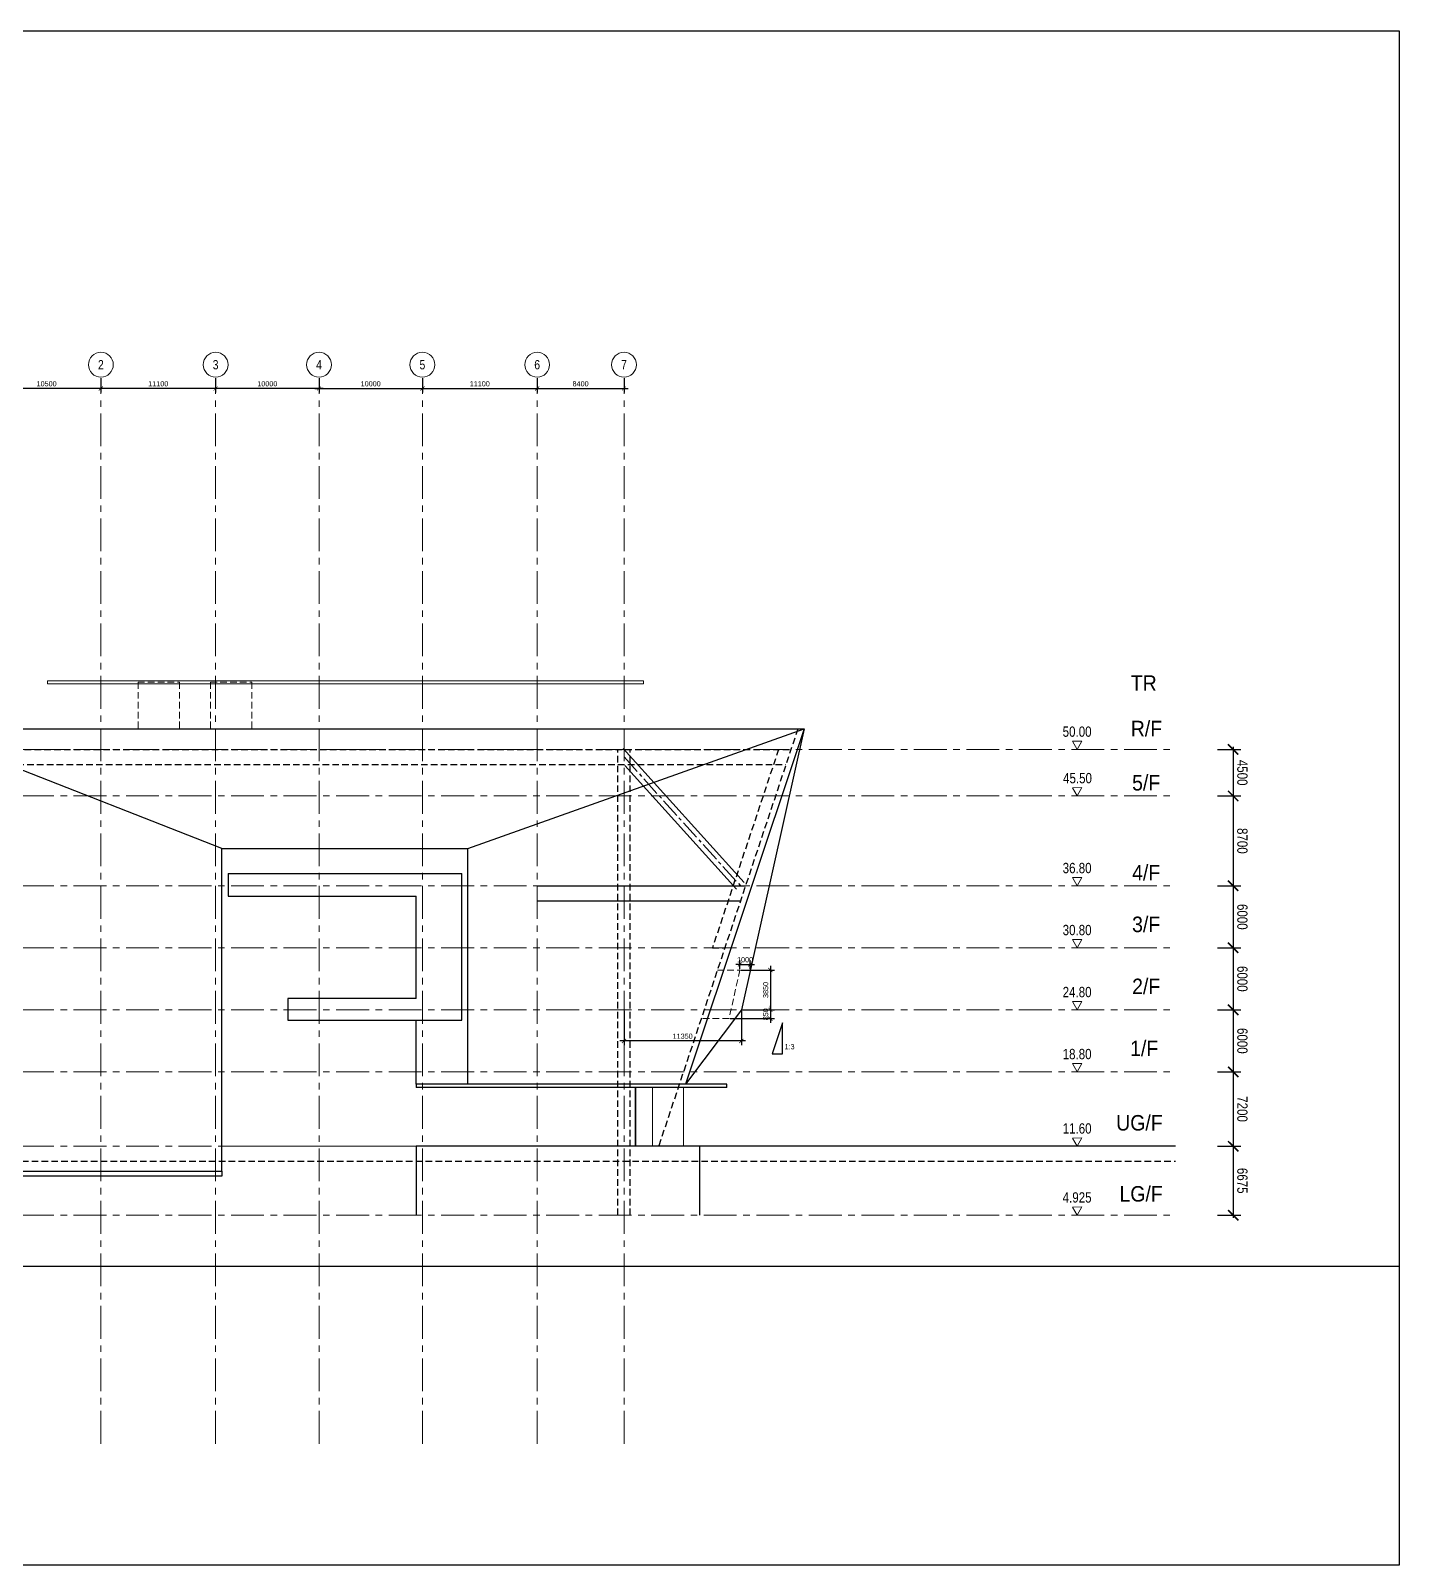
# Model space of a CAD drawing. Header units: millimetres. Extents: x 833576263 to 1668046980, y 817519639 to 1636103653.
# Drawn here: x 833987004 to 834119376, y 817519639 to 817668139 of the extents above; entities that cross this region are included whole.
import ezdxf
from ezdxf.enums import TextEntityAlignment as Align

# ---------------------------------------------------------------- set-up
doc = ezdxf.new("R2010")
doc.units = ezdxf.units.MM
doc.header["$LTSCALE"] = 100
doc.header["$MEASUREMENT"] = 0
for name, pattern in [('R_P_Grid$0$CENTER', [50.8, 31.75, -6.35, 6.35, -6.35]), ('R_P_Grid$0$CENTER2', [28.575, 19.05, -3.175, 3.175, -3.175]), ('R_P_Grid$0$HIDDEN', [9.525, 6.35, -3.175])]:
    doc.linetypes.add(name, pattern=pattern)
doc.layers.get('Defpoints').update_dxf_attribs({"color": 170})
for name, color, linetype in [('R_P_Grid$0$2-STRS-hidden', 8, 'Continuous'), ('R_P_Grid$0$4-LINE-trusses', 4, 'Continuous'), ('R_P_Grid$0$E-ELE2', 4, 'Continuous'), ('R_P_Grid$0$E-ELE4', 3, 'Continuous'), ('R_P_Grid$0$E-ELE6', 2, 'Continuous'), ('X-REF', 7, 'Continuous')]:
    doc.layers.add(name, color=color, linetype=linetype)
for name, color, linetype, lineweight in [('R_P_Grid$0$RDA0251', 1, 'R_P_Grid$0$CENTER', 18), ('R_P_Grid$0$RDA0311', 1, 'Continuous', 25), ('R_P_Grid$0$RDA0311-LG', 7, 'Continuous', 25), ('R_P_Grid$0$RDA0321', 7, 'Continuous', 18), ('R_P_Grid$0$RDA04013', 1, 'Continuous', 35), ('R_P_Grid$0$RDA2142', 1, 'Continuous', 18), ('R_P_Grid$0$RDA2301', 7, 'Continuous', 18), ('R_P_Grid$0$RDA2803S', 4, 'Continuous', 25)]:
    doc.layers.add(name, color=color, linetype=linetype, lineweight=lineweight)
doc.styles.add('R_P_Grid$0$ARIAL', font='arial.ttf', dxfattribs={"width": 0.8})
doc.styles.add('R_P_Grid$0$R_GRID', font='arial.ttf', dxfattribs={"width": 0.8})
doc.styles.add('R_P_Grid$0$Romans', font='arial.ttf', dxfattribs={"width": 0.8})
doc.dimstyles.new('R_P_Grid$0$GRID', dxfattribs={"dimscale": 200, "dimtxt": 2.5, "dimasz": 2, "dimexe": 2, "dimexo": 0.5, "dimgap": 1, "dimtad": 1, "dimdec": 0, "dimzin": 12, "dimdsep": 46, "dimtxsty": 'R_P_Grid$0$ARIAL', "dimblk": 'R_P_Grid$0$_ArchTick', "dimcen": 2, "dimdle": 2, "dimclrd": 256, "dimclre": 256, "dimclrt": 4, "dimadec": 3, "dimazin": 0, "dimtfac": 1, "dimtdec": 0, "dimtix": 1, "dimtmove": 2, "dimatfit": 3, "dimfxl": 1, "dimtolj": 1, "dimarcsym": 0})
doc.dimstyles.new('R_P_Grid$0$M_500MT', dxfattribs={"dimscale": 500, "dimtxt": 2, "dimasz": 2, "dimexe": 1.5, "dimexo": 1.5, "dimgap": 0.75, "dimtad": 1, "dimdec": 0, "dimrnd": 1e-07, "dimzin": 12, "dimdsep": 46, "dimtxsty": 'R_P_Grid$0$Romans', "dimblk": 'R_P_Grid$0$_ArchTick', "dimcen": 2, "dimdle": 0.5, "dimclrd": 7, "dimclre": 7, "dimclrt": 3, "dimaunit": 1, "dimadec": 8, "dimazin": 0, "dimtfac": 1, "dimtdec": 0, "dimtix": 1, "dimtmove": 2, "dimatfit": 3, "dimfxl": 3, "dimfxlon": 1, "dimtolj": 1, "dimarcsym": 0})

# ---------------------------------------------------------------- blocks, each defined once
blk = doc.blocks.new('R_P_Grid$0$_ArchTick')
at = {"color": 0, "linetype": 'ByBlock', "const_width": 0.15}
blk.add_lwpolyline([(-0.5, -0.5), (0.5, 0.5)], dxfattribs=at)
blk = doc.blocks.new('*D96')
at = {"layer": 'Defpoints', "color": 0, "transparency": 16777216}
for p in [(834097727, 817585390), (834097727, 817579390), (834103307, 817579390)]:
    blk.add_point(p, dxfattribs=at)
at = {"layer": 'R_P_Grid$0$RDA0311', "color": 7, "lineweight": -2, "transparency": 16777216}
for p, q in [((834101807, 817585390), (834104057, 817585390)), ((834103307, 817585640), (834103307, 817579140)), ((834101807, 817579390), (834104057, 817579390))]:
    blk.add_line(p, q, dxfattribs=at)
at = {"layer": 'R_P_Grid$0$RDA0311', "color": 7, "lineweight": -2, "transparency": 16777216, "xscale": 1000, "yscale": 1000, "zscale": 1000}
for p, rotation in [((834103307, 817585390), 90), ((834103307, 817579390), 270)]:
    blk.add_blockref('R_P_Grid$0$_ArchTick', p, dxfattribs=dict(at, rotation=rotation))
at = {"layer": 'R_P_Grid$0$RDA0311', "color": 3, "transparency": 16777216, "insert": (834104192, 817582390), "char_height": 1000, "attachment_point": 5, "rotation": 270, "style": 'R_P_Grid$0$Romans'}
blk.add_mtext('\\A1;6000', dxfattribs=at)
blk = doc.blocks.new('*D97')
at = {"layer": 'Defpoints', "color": 0, "transparency": 16777216}
for p in [(834097727, 817579390), (834097727, 817573390), (834103307, 817573390)]:
    blk.add_point(p, dxfattribs=at)
at = {"layer": 'R_P_Grid$0$RDA0311', "color": 7, "lineweight": -2, "transparency": 16777216}
for p, q in [((834101807, 817579390), (834104057, 817579390)), ((834103307, 817579640), (834103307, 817573140)), ((834101807, 817573390), (834104057, 817573390))]:
    blk.add_line(p, q, dxfattribs=at)
at = {"layer": 'R_P_Grid$0$RDA0311', "color": 7, "lineweight": -2, "transparency": 16777216, "xscale": 1000, "yscale": 1000, "zscale": 1000}
for p, rotation in [((834103307, 817579390), 90), ((834103307, 817573390), 270)]:
    blk.add_blockref('R_P_Grid$0$_ArchTick', p, dxfattribs=dict(at, rotation=rotation))
at = {"layer": 'R_P_Grid$0$RDA0311', "color": 3, "transparency": 16777216, "insert": (834104192, 817576390), "char_height": 1000, "attachment_point": 5, "rotation": 270, "style": 'R_P_Grid$0$Romans'}
blk.add_mtext('\\A1;6000', dxfattribs=at)
blk = doc.blocks.new('*D98')
at = {"layer": 'Defpoints', "color": 0, "transparency": 16777216}
for p in [(834097727, 817573390), (834097727, 817567390), (834103307, 817567390)]:
    blk.add_point(p, dxfattribs=at)
at = {"layer": 'R_P_Grid$0$RDA0311', "color": 7, "lineweight": -2, "transparency": 16777216}
for p, q in [((834101807, 817573390), (834104057, 817573390)), ((834103307, 817573640), (834103307, 817567140)), ((834101807, 817567390), (834104057, 817567390))]:
    blk.add_line(p, q, dxfattribs=at)
at = {"layer": 'R_P_Grid$0$RDA0311', "color": 7, "lineweight": -2, "transparency": 16777216, "xscale": 1000, "yscale": 1000, "zscale": 1000}
for p, rotation in [((834103307, 817573390), 90), ((834103307, 817567390), 270)]:
    blk.add_blockref('R_P_Grid$0$_ArchTick', p, dxfattribs=dict(at, rotation=rotation))
at = {"layer": 'R_P_Grid$0$RDA0311', "color": 3, "transparency": 16777216, "insert": (834104192, 817570390), "char_height": 1000, "attachment_point": 5, "rotation": 270, "style": 'R_P_Grid$0$Romans'}
blk.add_mtext('\\A1;6000', dxfattribs=at)
blk = doc.blocks.new('*D99')
at = {"layer": 'Defpoints', "color": 0, "transparency": 16777216}
for p in [(834097727, 817567390), (834097727, 817560190), (834103307, 817560190)]:
    blk.add_point(p, dxfattribs=at)
at = {"layer": 'R_P_Grid$0$RDA0311', "color": 7, "lineweight": -2, "transparency": 16777216}
for p, q in [((834101807, 817567390), (834104057, 817567390)), ((834103307, 817567640), (834103307, 817559940)), ((834101807, 817560190), (834104057, 817560190))]:
    blk.add_line(p, q, dxfattribs=at)
at = {"layer": 'R_P_Grid$0$RDA0311', "color": 7, "lineweight": -2, "transparency": 16777216, "xscale": 1000, "yscale": 1000, "zscale": 1000}
for p, rotation in [((834103307, 817567390), 90), ((834103307, 817560190), 270)]:
    blk.add_blockref('R_P_Grid$0$_ArchTick', p, dxfattribs=dict(at, rotation=rotation))
at = {"layer": 'R_P_Grid$0$RDA0311', "color": 3, "transparency": 16777216, "insert": (834104192, 817563790), "char_height": 1000, "attachment_point": 5, "rotation": 270, "style": 'R_P_Grid$0$Romans'}
blk.add_mtext('\\A1;7200', dxfattribs=at)
blk = doc.blocks.new('*D100')
at = {"layer": 'Defpoints', "color": 0, "transparency": 16777216}
for p in [(834097727, 817560190), (834097727, 817553515), (834103307, 817553515)]:
    blk.add_point(p, dxfattribs=at)
at = {"layer": 'R_P_Grid$0$RDA0311', "color": 7, "lineweight": -2, "transparency": 16777216}
for p, q in [((834101807, 817560190), (834104057, 817560190)), ((834103307, 817560440), (834103307, 817553265)), ((834101807, 817553515), (834104057, 817553515))]:
    blk.add_line(p, q, dxfattribs=at)
at = {"layer": 'R_P_Grid$0$RDA0311', "color": 7, "lineweight": -2, "transparency": 16777216, "xscale": 1000, "yscale": 1000, "zscale": 1000}
for p, rotation in [((834103307, 817560190), 90), ((834103307, 817553515), 270)]:
    blk.add_blockref('R_P_Grid$0$_ArchTick', p, dxfattribs=dict(at, rotation=rotation))
at = {"layer": 'R_P_Grid$0$RDA0311', "color": 3, "transparency": 16777216, "insert": (834104192, 817556853), "char_height": 1000, "attachment_point": 5, "rotation": 270, "style": 'R_P_Grid$0$Romans'}
blk.add_mtext('\\A1;6675', dxfattribs=at)
blk = doc.blocks.new('R_P_Grid$0$LMark-SFL-2')
blk.add_lwpolyline([(-0.92, 1.6), (0, 0), (0.92, 1.59)], close=True)
at = {"color": 7, "style": 'R_P_Grid$0$Romans', "width": 0.8}
blk.add_attdef('SFL', text='', height=2, dxfattribs=at).set_placement((0, 1.85), align=Align.BOTTOM_CENTER)
blk = doc.blocks.new('*D65')
at = {"layer": 'Defpoints', "color": 0, "transparency": 16777216}
for p in [(834097727, 817598590), (834097727, 817594090), (834103307, 817594090)]:
    blk.add_point(p, dxfattribs=at)
at = {"layer": 'R_P_Grid$0$RDA0311', "color": 7, "lineweight": -2, "transparency": 16777216}
for p, q in [((834101807, 817598590), (834104057, 817598590)), ((834103307, 817598840), (834103307, 817593840)), ((834101807, 817594090), (834104057, 817594090))]:
    blk.add_line(p, q, dxfattribs=at)
at = {"layer": 'R_P_Grid$0$RDA0311', "color": 7, "lineweight": -2, "transparency": 16777216, "xscale": 1000, "yscale": 1000, "zscale": 1000}
for p, rotation in [((834103307, 817598590), 90), ((834103307, 817594090), 270)]:
    blk.add_blockref('R_P_Grid$0$_ArchTick', p, dxfattribs=dict(at, rotation=rotation))
at = {"layer": 'R_P_Grid$0$RDA0311', "color": 3, "transparency": 16777216, "insert": (834104192, 817596340), "char_height": 1000, "attachment_point": 5, "rotation": 270, "style": 'R_P_Grid$0$Romans'}
blk.add_mtext('\\A1;4500', dxfattribs=at)
blk = doc.blocks.new('*D66')
at = {"layer": 'Defpoints', "color": 0, "transparency": 16777216}
for p in [(834097727, 817594090), (834097727, 817585390), (834103307, 817585390)]:
    blk.add_point(p, dxfattribs=at)
at = {"layer": 'R_P_Grid$0$RDA0311', "color": 7, "lineweight": -2, "transparency": 16777216}
for p, q in [((834101807, 817594090), (834104057, 817594090)), ((834103307, 817594340), (834103307, 817585140)), ((834101807, 817585390), (834104057, 817585390))]:
    blk.add_line(p, q, dxfattribs=at)
at = {"layer": 'R_P_Grid$0$RDA0311', "color": 7, "lineweight": -2, "transparency": 16777216, "xscale": 1000, "yscale": 1000, "zscale": 1000}
for p, rotation in [((834103307, 817594090), 90), ((834103307, 817585390), 270)]:
    blk.add_blockref('R_P_Grid$0$_ArchTick', p, dxfattribs=dict(at, rotation=rotation))
at = {"layer": 'R_P_Grid$0$RDA0311', "color": 3, "transparency": 16777216, "insert": (834104192, 817589740), "char_height": 1000, "attachment_point": 5, "rotation": 270, "style": 'R_P_Grid$0$Romans'}
blk.add_mtext('\\A1;8700', dxfattribs=at)
blk = doc.blocks.new('R_P_Grid$0$mark-1')
at = {"linetype": 'Continuous'}
blk.add_circle((0, 0), 4, dxfattribs=at)
at = {"color": 3, "style": 'R_P_Grid$0$R_GRID', "width": 0.8}
blk.add_attdef('GRID', text='', height=3, dxfattribs=at).set_placement((0, 0), align=Align.MIDDLE_CENTER)
blk = doc.blocks.new('*D67')
at = {"layer": 'Defpoints', "color": 0, "linetype": 'Continuous', "transparency": 16777216}
for p in [(834004890, 817634616), (834014890, 817634616), (834004890, 817633516)]:
    blk.add_point(p, dxfattribs=at)
at = {"layer": 'R_P_Grid$0$RDA0311', "linetype": 'Continuous', "lineweight": -2, "transparency": 16777216}
for p, q in [((834004890, 817634516), (834004890, 817633116)), ((834014890, 817634516), (834014890, 817633116)), ((834015290, 817633516), (834004490, 817633516))]:
    blk.add_line(p, q, dxfattribs=at)
at = {"layer": 'R_P_Grid$0$RDA0311', "linetype": 'Continuous', "lineweight": -2, "transparency": 16777216, "xscale": 400, "yscale": 400, "zscale": 400, "rotation": 180}
blk.add_blockref('R_P_Grid$0$_ArchTick', (834004890, 817633516), dxfattribs=at)
at = {"layer": 'R_P_Grid$0$RDA0311', "linetype": 'Continuous', "lineweight": -2, "transparency": 16777216, "xscale": 400, "yscale": 400, "zscale": 400}
blk.add_blockref('R_P_Grid$0$_ArchTick', (834014890, 817633516), dxfattribs=at)
at = {"layer": 'R_P_Grid$0$RDA0311', "color": 4, "linetype": 'Continuous', "transparency": 16777216, "insert": (834009890, 817633971), "char_height": 500, "attachment_point": 5, "style": 'R_P_Grid$0$ARIAL'}
blk.add_mtext('\\A1;10000', dxfattribs=at)
blk = doc.blocks.new('*D68')
at = {"layer": 'Defpoints', "color": 0, "linetype": 'Continuous', "transparency": 16777216}
for p in [(834014890, 817634616), (834024890, 817634616), (834024890, 817633516)]:
    blk.add_point(p, dxfattribs=at)
at = {"layer": 'R_P_Grid$0$RDA0311', "linetype": 'Continuous', "lineweight": -2, "transparency": 16777216}
for p, q in [((834014890, 817634516), (834014890, 817633116)), ((834024890, 817634516), (834024890, 817633116)), ((834014490, 817633516), (834025290, 817633516))]:
    blk.add_line(p, q, dxfattribs=at)
at = {"layer": 'R_P_Grid$0$RDA0311', "linetype": 'Continuous', "lineweight": -2, "transparency": 16777216, "xscale": 400, "yscale": 400, "zscale": 400, "rotation": 180}
blk.add_blockref('R_P_Grid$0$_ArchTick', (834014890, 817633516), dxfattribs=at)
at = {"layer": 'R_P_Grid$0$RDA0311', "linetype": 'Continuous', "lineweight": -2, "transparency": 16777216, "xscale": 400, "yscale": 400, "zscale": 400}
blk.add_blockref('R_P_Grid$0$_ArchTick', (834024890, 817633516), dxfattribs=at)
at = {"layer": 'R_P_Grid$0$RDA0311', "color": 4, "linetype": 'Continuous', "transparency": 16777216, "insert": (834019890, 817633971), "char_height": 500, "attachment_point": 5, "style": 'R_P_Grid$0$ARIAL'}
blk.add_mtext('\\A1;10000', dxfattribs=at)
blk = doc.blocks.new('*D69')
at = {"layer": 'Defpoints', "color": 0, "linetype": 'Continuous', "transparency": 16777216}
for p in [(833993790, 817634616), (834004890, 817634616), (833993790, 817633516)]:
    blk.add_point(p, dxfattribs=at)
at = {"layer": 'R_P_Grid$0$RDA0311', "linetype": 'Continuous', "lineweight": -2, "transparency": 16777216}
for p, q in [((833993790, 817634516), (833993790, 817633116)), ((834004890, 817634516), (834004890, 817633116)), ((834005290, 817633516), (833993390, 817633516))]:
    blk.add_line(p, q, dxfattribs=at)
at = {"layer": 'R_P_Grid$0$RDA0311', "linetype": 'Continuous', "lineweight": -2, "transparency": 16777216, "xscale": 400, "yscale": 400, "zscale": 400, "rotation": 180}
blk.add_blockref('R_P_Grid$0$_ArchTick', (833993790, 817633516), dxfattribs=at)
at = {"layer": 'R_P_Grid$0$RDA0311', "linetype": 'Continuous', "lineweight": -2, "transparency": 16777216, "xscale": 400, "yscale": 400, "zscale": 400}
blk.add_blockref('R_P_Grid$0$_ArchTick', (834004890, 817633516), dxfattribs=at)
at = {"layer": 'R_P_Grid$0$RDA0311', "color": 4, "linetype": 'Continuous', "transparency": 16777216, "insert": (833999340, 817633971), "char_height": 500, "attachment_point": 5, "style": 'R_P_Grid$0$ARIAL'}
blk.add_mtext('\\A1;11100', dxfattribs=at)
blk = doc.blocks.new('*D70')
at = {"layer": 'Defpoints', "color": 0, "linetype": 'Continuous', "transparency": 16777216}
for p in [(834024890, 817634616), (834035990, 817634616), (834035990, 817633516)]:
    blk.add_point(p, dxfattribs=at)
at = {"layer": 'R_P_Grid$0$RDA0311', "linetype": 'Continuous', "lineweight": -2, "transparency": 16777216}
for p, q in [((834024890, 817634516), (834024890, 817633116)), ((834035990, 817634516), (834035990, 817633116)), ((834024490, 817633516), (834036390, 817633516))]:
    blk.add_line(p, q, dxfattribs=at)
at = {"layer": 'R_P_Grid$0$RDA0311', "linetype": 'Continuous', "lineweight": -2, "transparency": 16777216, "xscale": 400, "yscale": 400, "zscale": 400, "rotation": 180}
blk.add_blockref('R_P_Grid$0$_ArchTick', (834024890, 817633516), dxfattribs=at)
at = {"layer": 'R_P_Grid$0$RDA0311', "linetype": 'Continuous', "lineweight": -2, "transparency": 16777216, "xscale": 400, "yscale": 400, "zscale": 400}
blk.add_blockref('R_P_Grid$0$_ArchTick', (834035990, 817633516), dxfattribs=at)
at = {"layer": 'R_P_Grid$0$RDA0311', "color": 4, "linetype": 'Continuous', "transparency": 16777216, "insert": (834030440, 817633971), "char_height": 500, "attachment_point": 5, "style": 'R_P_Grid$0$ARIAL'}
blk.add_mtext('\\A1;11100', dxfattribs=at)
blk = doc.blocks.new('*D71')
at = {"layer": 'Defpoints', "color": 0, "linetype": 'Continuous', "transparency": 16777216}
for p in [(834035990, 817634516), (834044390, 817634616), (834044390, 817633516)]:
    blk.add_point(p, dxfattribs=at)
at = {"layer": 'R_P_Grid$0$RDA0311', "linetype": 'Continuous', "lineweight": -2, "transparency": 16777216}
for p, q in [((834035990, 817634416), (834035990, 817633116)), ((834044390, 817634516), (834044390, 817633116)), ((834035590, 817633516), (834044790, 817633516))]:
    blk.add_line(p, q, dxfattribs=at)
at = {"layer": 'R_P_Grid$0$RDA0311', "linetype": 'Continuous', "lineweight": -2, "transparency": 16777216, "xscale": 400, "yscale": 400, "zscale": 400, "rotation": 180}
blk.add_blockref('R_P_Grid$0$_ArchTick', (834035990, 817633516), dxfattribs=at)
at = {"layer": 'R_P_Grid$0$RDA0311', "linetype": 'Continuous', "lineweight": -2, "transparency": 16777216, "xscale": 400, "yscale": 400, "zscale": 400}
blk.add_blockref('R_P_Grid$0$_ArchTick', (834044390, 817633516), dxfattribs=at)
at = {"layer": 'R_P_Grid$0$RDA0311', "color": 4, "linetype": 'Continuous', "transparency": 16777216, "insert": (834040190, 817633971), "char_height": 500, "attachment_point": 5, "style": 'R_P_Grid$0$ARIAL'}
blk.add_mtext('\\A1;8400', dxfattribs=at)
blk = doc.blocks.new('*D72')
at = {"layer": 'Defpoints', "color": 0, "linetype": 'Continuous', "transparency": 16777216}
for p in [(833983290, 817634616), (833993790, 817634616), (833983290, 817633516)]:
    blk.add_point(p, dxfattribs=at)
at = {"layer": 'R_P_Grid$0$RDA0311', "linetype": 'Continuous', "lineweight": -2, "transparency": 16777216}
for p, q in [((833983290, 817634516), (833983290, 817633116)), ((833993790, 817634516), (833993790, 817633116)), ((833994190, 817633516), (833982890, 817633516))]:
    blk.add_line(p, q, dxfattribs=at)
at = {"layer": 'R_P_Grid$0$RDA0311', "linetype": 'Continuous', "lineweight": -2, "transparency": 16777216, "xscale": 400, "yscale": 400, "zscale": 400, "rotation": 180}
blk.add_blockref('R_P_Grid$0$_ArchTick', (833983290, 817633516), dxfattribs=at)
at = {"layer": 'R_P_Grid$0$RDA0311', "linetype": 'Continuous', "lineweight": -2, "transparency": 16777216, "xscale": 400, "yscale": 400, "zscale": 400}
blk.add_blockref('R_P_Grid$0$_ArchTick', (833993790, 817633516), dxfattribs=at)
at = {"layer": 'R_P_Grid$0$RDA0311', "color": 4, "linetype": 'Continuous', "transparency": 16777216, "insert": (833988540, 817633971), "char_height": 500, "attachment_point": 5, "style": 'R_P_Grid$0$ARIAL'}
blk.add_mtext('\\A1;10500', dxfattribs=at)
blk = doc.blocks.new('*D181')
at = {"layer": 'Defpoints', "color": 0, "transparency": 16777216}
for p in [(834055599, 817577240), (834055740, 817573390), (834058546, 817573390)]:
    blk.add_point(p, dxfattribs=at)
at = {"layer": 'R_P_Grid$0$RDA0311-LG', "lineweight": -2, "transparency": 16777216}
for p, q in [((834055699, 817577240), (834058946, 817577240)), ((834058546, 817577640), (834058546, 817572990)), ((834055840, 817573390), (834058946, 817573390))]:
    blk.add_line(p, q, dxfattribs=at)
at = {"layer": 'R_P_Grid$0$RDA0311-LG', "lineweight": -2, "transparency": 16777216, "xscale": 400, "yscale": 400, "zscale": 400}
for p, rotation in [((834058546, 817577240), 90), ((834058546, 817573390), 270)]:
    blk.add_blockref('R_P_Grid$0$_ArchTick', p, dxfattribs=dict(at, rotation=rotation))
at = {"layer": 'R_P_Grid$0$RDA0311-LG', "color": 4, "transparency": 16777216, "insert": (834058091, 817575315), "char_height": 500, "attachment_point": 5, "rotation": 90, "style": 'R_P_Grid$0$ARIAL'}
blk.add_mtext('\\A1;3850', dxfattribs=at)
blk = doc.blocks.new('*D182')
at = {"layer": 'Defpoints', "color": 0, "transparency": 16777216}
for p in [(834055599, 817577240), (834056599, 817577784), (834056599, 817577240)]:
    blk.add_point(p, dxfattribs=at)
at = {"layer": 'R_P_Grid$0$RDA0311-LG', "lineweight": -2, "transparency": 16777216}
for p, q in [((834055599, 817577784), (834055199, 817577784)), ((834055599, 817577340), (834055599, 817578184)), ((834055599, 817577784), (834056599, 817577784)), ((834056599, 817577340), (834056599, 817578184)), ((834056599, 817577784), (834056999, 817577784))]:
    blk.add_line(p, q, dxfattribs=at)
at = {"layer": 'R_P_Grid$0$RDA0311-LG', "lineweight": -2, "transparency": 16777216, "xscale": 400, "yscale": 400, "zscale": 400}
blk.add_blockref('R_P_Grid$0$_ArchTick', (834055599, 817577784), dxfattribs=at)
at = {"layer": 'R_P_Grid$0$RDA0311-LG', "lineweight": -2, "transparency": 16777216, "xscale": 400, "yscale": 400, "zscale": 400, "rotation": 180}
blk.add_blockref('R_P_Grid$0$_ArchTick', (834056599, 817577784), dxfattribs=at)
at = {"layer": 'R_P_Grid$0$RDA0311-LG', "color": 4, "transparency": 16777216, "insert": (834056099, 817578239), "char_height": 500, "attachment_point": 5, "style": 'R_P_Grid$0$ARIAL'}
blk.add_mtext('\\A1;1000', dxfattribs=at)
blk = doc.blocks.new('*D183')
at = {"layer": 'Defpoints', "color": 0, "transparency": 16777216}
for p in [(834055740, 817573390), (834054550, 817572540), (834058546, 817572540)]:
    blk.add_point(p, dxfattribs=at)
at = {"layer": 'R_P_Grid$0$RDA0311-LG', "lineweight": -2, "transparency": 16777216}
for p, q in [((834055840, 817573390), (834058946, 817573390)), ((834058546, 817573390), (834058546, 817573790)), ((834058546, 817573390), (834058546, 817572540)), ((834054650, 817572540), (834058946, 817572540)), ((834058546, 817572540), (834058546, 817572140))]:
    blk.add_line(p, q, dxfattribs=at)
at = {"layer": 'R_P_Grid$0$RDA0311-LG', "lineweight": -2, "transparency": 16777216, "xscale": 400, "yscale": 400, "zscale": 400}
for p, rotation in [((834058546, 817573390), 270), ((834058546, 817572540), 90)]:
    blk.add_blockref('R_P_Grid$0$_ArchTick', p, dxfattribs=dict(at, rotation=rotation))
at = {"layer": 'R_P_Grid$0$RDA0311-LG', "color": 4, "transparency": 16777216, "insert": (834058091, 817572965), "char_height": 500, "attachment_point": 5, "rotation": 90, "style": 'R_P_Grid$0$ARIAL'}
blk.add_mtext('\\A1;850', dxfattribs=at)
blk = doc.blocks.new('*D184')
at = {"layer": 'Defpoints', "color": 0, "transparency": 16777216}
for p in [(834044390, 817573390), (834055740, 817573390), (834044390, 817570379)]:
    blk.add_point(p, dxfattribs=at)
at = {"layer": 'R_P_Grid$0$RDA0311-LG', "lineweight": -2, "transparency": 16777216}
for p, q in [((834044390, 817573290), (834044390, 817569979)), ((834055740, 817573290), (834055740, 817569979)), ((834056140, 817570379), (834043990, 817570379))]:
    blk.add_line(p, q, dxfattribs=at)
at = {"layer": 'R_P_Grid$0$RDA0311-LG', "lineweight": -2, "transparency": 16777216, "xscale": 400, "yscale": 400, "zscale": 400, "rotation": 180}
blk.add_blockref('R_P_Grid$0$_ArchTick', (834044390, 817570379), dxfattribs=at)
at = {"layer": 'R_P_Grid$0$RDA0311-LG', "lineweight": -2, "transparency": 16777216, "xscale": 400, "yscale": 400, "zscale": 400}
blk.add_blockref('R_P_Grid$0$_ArchTick', (834055740, 817570379), dxfattribs=at)
at = {"layer": 'R_P_Grid$0$RDA0311-LG', "color": 4, "transparency": 16777216, "insert": (834050065, 817570834), "char_height": 500, "attachment_point": 5, "style": 'R_P_Grid$0$ARIAL'}
blk.add_mtext('\\A1;11350', dxfattribs=at)
blk = doc.blocks.new('R_P_Grid')
for p, q in [((834059731.8, 817572138.4), (834058731.8, 817569138.4)), ((834059731.8, 817569138.4), (834059731.8, 817572138.4)), ((834058731.8, 817569138.4), (834059731.8, 817569138.4))]:
    blk.add_line(p, q)
blk.add_lwpolyline([(833909375.8, 817668139.3), (834119375.8, 817668139.3), (834119375.8, 817519639.3), (833909375.8, 817519639.3)], close=True)
at = {"layer": 'Defpoints'}
blk.add_line((833909375.8, 817548590.5), (834119375.8, 817548590.5), dxfattribs=at)
at = {"layer": 'R_P_Grid$0$2-STRS-hidden', "linetype": 'R_P_Grid$0$HIDDEN'}
for p, q in [((834061206.7, 817600590.5), (834047740, 817560190.5)), ((833976890, 817598590.5), (834060540, 817598590.5)), ((834043790, 817553515.5), (834043790, 817598590.5)), ((834044990, 817553515.5), (834044990, 817598590.5)), ((834059340, 817598590.5), (834052940, 817579390.5)), ((833977131.7, 817597140.5), (834060056.7, 817597140.5)), ((834052940, 817579390.5), (834054140, 817579390.5)), ((833983290, 817558740.5), (834097726.7, 817558740.5))]:
    blk.add_line(p, q, dxfattribs=at)
at = {"layer": 'R_P_Grid$0$4-LINE-trusses'}
for p, q in [((834044321, 817598688.4), (834056014.2, 817585725.4)), ((834044459, 817597042.5), (834055271.7, 817585055.6)), ((834035990, 817585390.5), (834056140, 817585390.5)), ((834035990, 817583940.5), (834055656.7, 817583940.5))]:
    blk.add_line(p, q, dxfattribs=at)
at = {"layer": 'R_P_Grid$0$4-LINE-trusses', "linetype": 'R_P_Grid$0$CENTER2'}
blk.add_line((834044390, 817597865.5), (834055642.9, 817585390.5), dxfattribs=at)
at = {"layer": 'R_P_Grid$0$E-ELE2'}
for p, q in [((834024290, 817566190.5), (834024290, 817565890.5)), ((834045490, 817565890.5), (834045490, 817560190.5)), ((834045490, 817560190.5), (834045490, 817565890.5)), ((834054340, 817565890.5), (834054340, 817566190.5))]:
    blk.add_line(p, q, dxfattribs=at)
for points in [[(834054340, 817566190.5), (834024290, 817566190.5)], [(834054340, 817565890.5), (834024290, 817565890.5)]]:
    blk.add_lwpolyline(points, dxfattribs=at)
at = {"layer": 'R_P_Grid$0$E-ELE4'}
blk.add_line((834024290, 817566190.5), (834024290, 817572390.5), dxfattribs=at)
at = {"layer": 'R_P_Grid$0$E-ELE6'}
for p, q in [((833975956.7, 817600590.5), (834061806.7, 817600590.5)), ((834005490, 817588990.5), (833975956.7, 817600590.5)), ((834029290, 817588990.5), (834061806.7, 817600590.5)), ((834061806.7, 817600590.5), (834050340, 817566190.5)), ((834005490, 817557790.5), (834005490, 817588990.5)), ((834005490, 817588990.5), (834029290, 817588990.5)), ((834029290, 817566190.5), (834029290, 817588990.5)), ((834006090, 817586590.5), (834028690, 817586590.5)), ((834006090, 817586590.5), (834006090, 817584390.5)), ((834028690, 817572390.5), (834028690, 817586590.5)), ((834006090, 817584390.5), (834024290, 817584390.5)), ((834024290, 817574490.5), (834024290, 817584390.5)), ((834024290, 817574490.5), (834011890, 817574490.5)), ((834011890, 817574490.5), (834011890, 817572390.5)), ((834011890, 817572390.5), (834028690, 817572390.5)), ((833983090, 817557790.5), (834005490, 817557790.5)), ((834005490, 817557290.5), (833983090, 817557290.5)), ((834005490, 817557790.5), (834005490, 817557290.5))]:
    blk.add_line(p, q, dxfattribs=at)
blk.add_lwpolyline([(834061806.7, 817600590.5), (834055740, 817573390.5), (834050340, 817566190.5)], dxfattribs=at)
at = {"layer": 'R_P_Grid$0$RDA0251'}
for p, q in [((833993790, 817531400.4), (833993790, 817633115.7)), ((834004890, 817531400.4), (834004890, 817633115.7)), ((834014890, 817531400.4), (834014890, 817633115.7)), ((834024890, 817531400.4), (834024890, 817633115.7)), ((834035990, 817531400.4), (834035990, 817633115.7)), ((834044390, 817531400.4), (834044390, 817633115.7)), ((833930190.6, 817598590.5), (834097726.7, 817598590.5)), ((833930190.6, 817594090.5), (834097726.7, 817594090.5)), ((833930190.6, 817585390.5), (834097726.7, 817585390.5)), ((833930190.6, 817579390.5), (834097726.7, 817579390.5)), ((833930190.6, 817573390.5), (834097726.7, 817573390.5)), ((833930190.6, 817567390.5), (834097726.7, 817567390.5)), ((833930190.6, 817560190.5), (834097726.7, 817560190.5)), ((833930190.6, 817553515.5), (834097726.7, 817553515.5))]:
    blk.add_line(p, q, dxfattribs=at)
at = {"layer": 'R_P_Grid$0$RDA2142', "linetype": 'R_P_Grid$0$HIDDEN'}
for p, q in [((834053423.3, 817577240.5), (834055598.7, 817577240.5)), ((834055598.7, 817577240.5), (834054550.4, 817572540.5)), ((834054550.4, 817572540.5), (834051856.7, 817572540.5))]:
    blk.add_line(p, q, dxfattribs=at)
at = {"layer": 'R_P_Grid$0$RDA2301'}
for p, q in [((833988630, 817605240.5), (834046290, 817605240.5)), ((833988630, 817605240.5), (833988630, 817604940.5)), ((833988630, 817604940.5), (834046290, 817604940.5)), ((834046290, 817605240.5), (834046290, 817604940.5)), ((834047140, 817565890.5), (834047140, 817560190.5)), ((834050140, 817565890.5), (834050140, 817560190.5)), ((834005790, 817560190.5), (834024290, 817560190.5))]:
    blk.add_line(p, q, dxfattribs=at)
at = {"layer": 'R_P_Grid$0$RDA2301', "linetype": 'R_P_Grid$0$HIDDEN'}
for p, q in [((833997390, 817605090.5), (833997390, 817600590.5)), ((833997390, 817605090.5), (834001390, 817605090.5)), ((834001390, 817605090.5), (834001390, 817600590.5)), ((834004390, 817605090.5), (834004390, 817600590.5)), ((834004390, 817605090.5), (834008390, 817605090.5)), ((834008390, 817605090.5), (834008390, 817600590.5))]:
    blk.add_line(p, q, dxfattribs=at)
at = {"layer": 'R_P_Grid$0$RDA2803S'}
for p, q in [((834024290, 817560190.5), (834024290, 817553515.5)), ((834097726.7, 817560190.5), (834024290, 817560190.5)), ((834051690, 817560190.5), (834051690, 817553515.5))]:
    blk.add_line(p, q, dxfattribs=at)
at = {"layer": 'R_P_Grid$0$RDA0251', "xscale": 300, "yscale": 300, "zscale": 300}
for p, values in [((833993790, 817635815.7), {'GRID': '2'}), ((834004890, 817635815.7), {'GRID': '3'}), ((834014890, 817635815.7), {'GRID': '4'}), ((834024890, 817635815.7), {'GRID': '5'}), ((834035990, 817635815.7), {'GRID': '6'}), ((834044390, 817635815.7), {'GRID': '7'})]:
    blk.add_blockref('R_P_Grid$0$mark-1', p, dxfattribs=at).add_auto_attribs(values)
at = {"layer": 'R_P_Grid$0$RDA0321'}
ref = blk.add_blockref('R_P_Grid$0$LMark-SFL-2', (834088214.8, 817598590.5), dxfattribs=dict(at, xscale=-500, yscale=500, zscale=500))
ref.add_attrib('SFL', '50.00', dxfattribs={"layer": '0', "color": 7, "height": 1000, "style": 'R_P_Grid$0$Romans', "width": 0.8}).set_placement((834088213.6, 817599513.2), align=Align.BOTTOM_CENTER)
ref = blk.add_blockref('R_P_Grid$0$LMark-SFL-2', (834088214.8, 817594090.5), dxfattribs=dict(at, xscale=-500, yscale=500, zscale=500))
ref.add_attrib('SFL', '45.50', dxfattribs={"layer": '0', "color": 7, "height": 1000, "style": 'R_P_Grid$0$Romans', "width": 0.8}).set_placement((834088252.9, 817595013.2), align=Align.BOTTOM_CENTER)
ref = blk.add_blockref('R_P_Grid$0$LMark-SFL-2', (834088214.8, 817585390.5), dxfattribs=dict(at, xscale=-500, yscale=500, zscale=500))
ref.add_attrib('SFL', '36.80', dxfattribs={"layer": '0', "color": 7, "height": 1000, "style": 'R_P_Grid$0$Romans', "width": 0.8}).set_placement((834088213.6, 817586313.2), align=Align.BOTTOM_CENTER)
ref = blk.add_blockref('R_P_Grid$0$LMark-SFL-2', (834088214.8, 817579390.5), dxfattribs=dict(at, xscale=-500, yscale=500, zscale=500))
ref.add_attrib('SFL', '30.80', dxfattribs={"layer": '0', "color": 7, "height": 1000, "style": 'R_P_Grid$0$Romans', "width": 0.8}).set_placement((834088213.6, 817580313.2), align=Align.BOTTOM_CENTER)
ref = blk.add_blockref('R_P_Grid$0$LMark-SFL-2', (834088214.8, 817573390.5), dxfattribs=dict(at, xscale=-500, yscale=500, zscale=500))
ref.add_attrib('SFL', '24.80', dxfattribs={"layer": '0', "color": 7, "height": 1000, "style": 'R_P_Grid$0$Romans', "width": 0.8}).set_placement((834088213.6, 817574313.2), align=Align.BOTTOM_CENTER)
ref = blk.add_blockref('R_P_Grid$0$LMark-SFL-2', (834088214.8, 817567390.5), dxfattribs=dict(at, xscale=-500, yscale=500, zscale=500))
ref.add_attrib('SFL', '18.80', dxfattribs={"layer": '0', "color": 7, "height": 1000, "style": 'R_P_Grid$0$Romans', "width": 0.8}).set_placement((834088213.6, 817568313.2), align=Align.BOTTOM_CENTER)
ref = blk.add_blockref('R_P_Grid$0$LMark-SFL-2', (834088214.8, 817560190.5), dxfattribs=dict(at, xscale=-500, yscale=500, zscale=500))
ref.add_attrib('SFL', '11.60', dxfattribs={"layer": '0', "color": 7, "height": 1000, "style": 'R_P_Grid$0$Romans', "width": 0.8}).set_placement((834088213.6, 817561113.2), align=Align.BOTTOM_CENTER)
ref = blk.add_blockref('R_P_Grid$0$LMark-SFL-2', (834088214.8, 817553515.5), dxfattribs=dict(at, xscale=-500, yscale=500, zscale=500))
ref.add_attrib('SFL', '4.925', dxfattribs={"layer": '0', "color": 7, "height": 1000, "style": 'R_P_Grid$0$Romans', "width": 0.8}).set_placement((834088213.6, 817554438.2), align=Align.BOTTOM_CENTER)
at = {"style": 'R_P_Grid$0$Romans'}
blk.add_text('1:3', height=500, dxfattribs=at).set_placement((834059916.4, 817569571.3))
at = {"layer": 'R_P_Grid$0$RDA04013', "style": 'R_P_Grid$0$Romans', "width": 0.9}
for s, p in [('TR', (834093402.6, 817604260.9)), ('R/F', (834093402.6, 817599860.9)), ('5/F', (834093531.1, 817594616)), ('4/F', (834093531.1, 817585916)), ('3/F', (834093531.1, 817580910.9)), ('2/F', (834093531.1, 817574910.9)), ('1/F', (834093338.3, 817568910.9)), ('UG/F', (834091988.3, 817561710.9)), ('LG/F', (834092309.7, 817554835.9))]:
    blk.add_text(s, height=1500, dxfattribs=at).set_placement(p)
at = {"layer": 'R_P_Grid$0$RDA0311', "linetype": 'Continuous'}
for base, p1, p2, picture, middle in [((833983290, 817633515.7), (833993790, 817634615.7), (833983290, 817634615.7), '*D72', (833988540, 817633971)), ((833993790, 817633515.7), (834004890, 817634615.7), (833993790, 817634615.7), '*D69', (833999340, 817633971)), ((834004890, 817633515.7), (834014890, 817634615.7), (834004890, 817634615.7), '*D67', (834009890, 817633971))]:
    dim = blk.add_linear_dim(base=base, p1=p1, p2=p2, angle=180, dimstyle='R_P_Grid$0$GRID', dxfattribs=at)
    dim.commit()
    dim.dimension.update_dxf_attribs({"geometry": picture, "text_midpoint": middle})
for base, p1, p2, picture, middle in [((834024890, 817633515.7), (834014890, 817634615.7), (834024890, 817634615.7), '*D68', (834019890, 817633971)), ((834035990, 817633515.7), (834024890, 817634615.7), (834035990, 817634615.7), '*D70', (834030440, 817633971)), ((834044390, 817633515.7), (834035990, 817634515.7), (834044390, 817634615.7), '*D71', (834040190, 817633971))]:
    dim = blk.add_linear_dim(base=base, p1=p1, p2=p2, dimstyle='R_P_Grid$0$GRID', dxfattribs=at)
    dim.commit()
    dim.dimension.update_dxf_attribs({"geometry": picture, "text_midpoint": middle})
at = {"layer": 'R_P_Grid$0$RDA0311'}
for base, p1, p2, picture, middle in [((834103306.7, 817594090.5), (834097726.7, 817598590.5), (834097726.7, 817594090.5), '*D65', (834104192.3, 817596340.5)), ((834103306.7, 817585390.5), (834097726.7, 817594090.5), (834097726.7, 817585390.5), '*D66', (834104192.3, 817589740.5)), ((834103306.7, 817579390.5), (834097726.7, 817585390.5), (834097726.7, 817579390.5), '*D96', (834104192.3, 817582390.5)), ((834103306.7, 817573390.5), (834097726.7, 817579390.5), (834097726.7, 817573390.5), '*D97', (834104192.3, 817576390.5)), ((834103306.7, 817567390.5), (834097726.7, 817573390.5), (834097726.7, 817567390.5), '*D98', (834104192.3, 817570390.5)), ((834103306.7, 817560190.5), (834097726.7, 817567390.5), (834097726.7, 817560190.5), '*D99', (834104192.3, 817563790.5)), ((834103306.7, 817553515.5), (834097726.7, 817560190.5), (834097726.7, 817553515.5), '*D100', (834104192.3, 817556853))]:
    dim = blk.add_linear_dim(base=base, p1=p1, p2=p2, angle=90, dimstyle='R_P_Grid$0$M_500MT', dxfattribs=at)
    dim.commit()
    dim.dimension.update_dxf_attribs({"geometry": picture, "text_midpoint": middle})
at = {"layer": 'R_P_Grid$0$RDA0311-LG'}
for base, p1, p2, picture, middle in [((834056598.7, 817577783.7), (834055598.7, 817577240.5), (834056598.7, 817577240.5), '*D182', (834056098.7, 817578238.9)), ((834044390, 817570378.8), (834055740, 817573390.5), (834044390, 817573390.5), '*D184', (834050065, 817570834.3))]:
    dim = blk.add_linear_dim(base=base, p1=p1, p2=p2, dimstyle='R_P_Grid$0$GRID', dxfattribs=at)
    dim.commit()
    dim.dimension.update_dxf_attribs({"geometry": picture, "text_midpoint": middle})
for base, p1, p2, picture, middle in [((834058546.4, 817573390.5), (834055598.7, 817577240.5), (834055740, 817573390.5), '*D181', (834058091, 817575315.5)), ((834058546.4, 817572540.5), (834055740, 817573390.5), (834054550.4, 817572540.5), '*D183', (834058091.1, 817572965.5))]:
    dim = blk.add_linear_dim(base=base, p1=p1, p2=p2, angle=90, dimstyle='R_P_Grid$0$GRID', dxfattribs=at)
    dim.commit()
    dim.dimension.update_dxf_attribs({"geometry": picture, "text_midpoint": middle})

msp = doc.modelspace()

# ---------------------------------------------------------------- block references
at = {"layer": 'X-REF'}
msp.add_blockref('R_P_Grid', (0, 0), dxfattribs=at)

doc.saveas('drawing.dxf')
